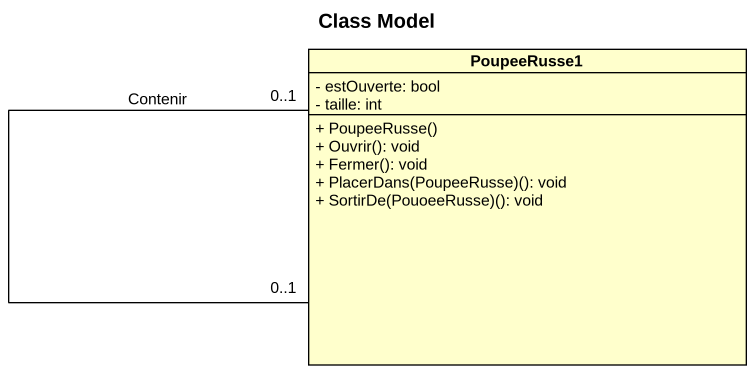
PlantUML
@startuml
title Class Model
hide circle
hide empty members
skinparam classAttributeIconSize 0
class PoupeeRusse1 {
  - estOuverte: bool
  - taille: int
  + PoupeeRusse()
  + Ouvrir(): void
  + Fermer(): void
  + PlacerDans(PoupeeRusse)(): void
  + SortirDe(PouoeeRusse)(): void
}
PoupeeRusse1 "0..1" -- "0..1" PoupeeRusse1 : Contenir
@enduml
